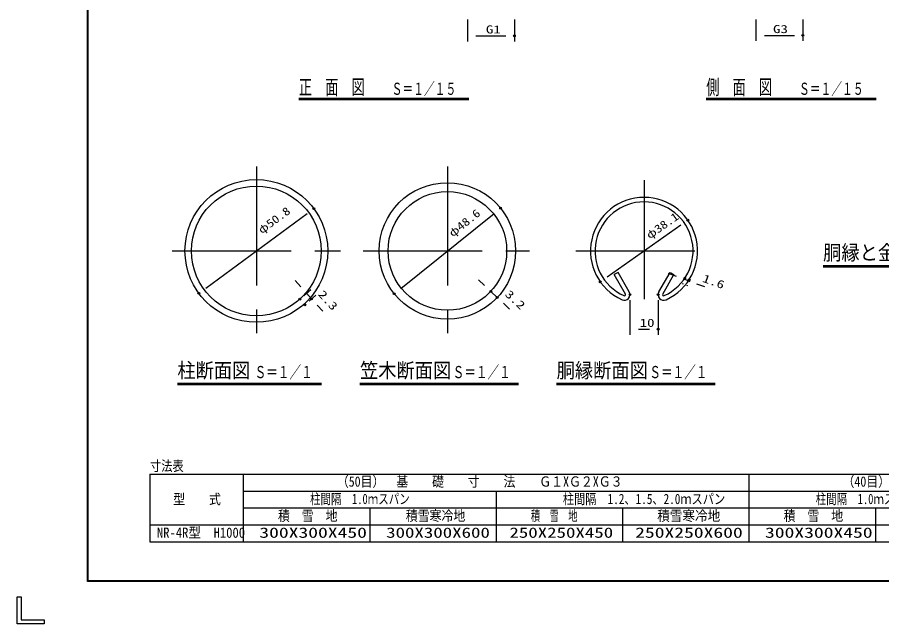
# Model space of a CAD drawing. Units: millimetres, scale not verified. Extents: x -4425 to 4425, y -3150 to 3150.
# Drawn here: x -4425 to 191, y -3150 to 88 of the extents above; entities that cross this region are included whole.
import ezdxf
from ezdxf.enums import TextEntityAlignment as Align

# ---------------------------------------------------------------- set-up
doc = ezdxf.new("R2010")
doc.units = ezdxf.units.MM
doc.header["$LTSCALE"] = 20
doc.header["$PDMODE"] = 32
doc.header["$PDSIZE"] = 10
doc.linetypes.add('USER1', pattern=[50.8, 31.75, -6.35, 6.35, -6.35])
for name, color, linetype, lineweight in [('0-0_1', 7, 'Continuous', 25), ('0-1_EXTCNT-LMEC0', 1, 'Continuous', 25), ('0-2_0', 2, 'Continuous', 25), ('0-5_WAKU', 7, 'Continuous', 25)]:
    doc.layers.add(name, color=color, linetype=linetype, lineweight=lineweight)
doc.layers.add('0-3_DEFPOINTS', color=7, linetype='Continuous')
doc.styles.add('ＭＳ ゴシック', font='')
doc.styles.get('ＭＳ ゴシック').set_extended_font_data('MS Gothic')

msp = doc.modelspace()

# ---------------------------------------------------------------- linework, layer by layer
at = {"layer": '0-0_1'}
for p, q in [((-2921.21, -343.43), (-2013.71, -343.43)), ((-2921.21, -350.93), (-2013.71, -350.93)), ((-746.21, -343.43), (161.29, -343.43)), ((-746.21, -350.93), (161.29, -350.93)), ((-122.4, -1236.93), (1136.58, -1236.93)), ((-122.4, -1244.43), (1136.58, -1244.43)), ((-1217.37, -1274.1), (-1238.16, -1286.1)), ((-1178.16, -1390.02), (-1238.16, -1286.1)), ((-1157.37, -1378.02), (-1217.37, -1274.1)), ((-999.34, -1378.02), (-939.34, -1274.1)), ((-978.55, -1390.02), (-918.55, -1286.1)), ((-939.34, -1274.1), (-918.55, -1286.1)), ((-3570.1, -1865.98), (-2801.17, -1865.98)), ((-3570.1, -1873.48), (-2801.17, -1873.48)), ((-2595.1, -1865.98), (-1748.06, -1865.98)), ((-2595.1, -1873.48), (-1748.06, -1873.48)), ((-1545.1, -1865.98), (-698.06, -1865.98)), ((-1545.1, -1873.48), (-698.06, -1873.48))]:
    msp.add_line(p, q, dxfattribs=at)
at = {"layer": '0-0_1', "color": 3, "linetype": 'USER1'}
for p, q in [((-3148.36, -709.82), (-3148.36, -1609.82)), ((-2128.36, -709.82), (-2128.36, -1609.82)), ((-1078.36, -781.89), (-1078.36, -1453.89)), ((-3598.36, -1159.82), (-2698.36, -1159.82)), ((-2713.77, -1159.82), (-2698.36, -1159.82)), ((-2578.36, -1159.82), (-1678.36, -1159.82)), ((-1442.25, -1159.82), (-744, -1159.82))]:
    msp.add_line(p, q, dxfattribs=at)
at = {"layer": '0-0_1', "color": 2}
for p, q in [((-3717.99, -2352.15), (2182.01, -2352.15)), ((-3717.99, -2352.15), (-3717.99, -2712.15)), ((-3217.99, -2352.15), (-3217.99, -2712.15)), ((-517.99, -2352.15), (-517.99, -2712.15)), ((-517.99, -2352.15), (-517.99, -2712.15)), ((-3217.99, -2442.15), (-517.99, -2442.15)), ((-1867.99, -2442.15), (-1867.99, -2712.15)), ((-517.99, -2442.15), (2182.01, -2442.15)), ((-3217.99, -2532.15), (-517.99, -2532.15)), ((-2542.99, -2532.15), (-2542.99, -2712.15)), ((-1192.99, -2532.15), (-1192.99, -2712.15)), ((-517.99, -2532.15), (2182.01, -2532.15)), ((157.01, -2532.15), (157.01, -2712.15)), ((-3717.99, -2622.15), (2182.01, -2622.15)), ((-3717.99, -2712.15), (2182.01, -2712.15))]:
    msp.add_line(p, q, dxfattribs=at)
at = {"layer": '0-0_1'}
for centre, radius in [((-3148.36, -1159.82), 381), ((-3148.36, -1159.82), 346.5), ((-2128.36, -1159.82), 364.5), ((-2128.36, -1159.82), 316.5)]:
    msp.add_circle(centre, radius, dxfattribs=at)
for centre, radius, start, end in [((-1078.36, -1159.82), 285.75, 294.23979, 245.76035), ((-1078.36, -1159.82), 261.75, 294.23979, 245.76035), ((-1183.36, -1393.02), 30, 245.76007, 30.00003), ((-973.36, -1393.02), 30, 150.00012, 294.24009), ((-1183.36, -1393.02), 6, 245.76007, 30.00003), ((-973.36, -1393.02), 6, 150.00012, 294.24009)]:
    msp.add_arc(centre, radius, start, end, dxfattribs=at)
at = {"layer": '0-1_EXTCNT-LMEC0'}
for p, q in [((-2020.85, 75.12), (-2020.85, -40.88)), ((-1770.85, 75.12), (-1770.85, -40.88)), ((-480.85, 75.12), (-480.85, -38.88)), ((-230.85, 75.12), (-230.85, -38.88))]:
    msp.add_line(p, q, dxfattribs=at)
at = {"layer": '0-1_EXTCNT-LMEC0', "color": 2}
for p, q in [((-1975.85, -10.88), (-1815.85, -10.88)), ((-435.85, -8.88), (-275.85, -8.88))]:
    msp.add_line(p, q, dxfattribs=at)
at = {"layer": '0-2_0'}
for p, q in [((-3418.86, -1359.12), (-2877.85, -960.52)), ((-2377.52, -1359.81), (-1879.19, -959.83)), ((-1275.17, -1298.47), (-881.54, -1021.17)), ((-905.44, -1296.07), (-947.77, -1280.79)), ((-2910.75, -1351.61), (-2940.84, -1318.16)), ((-1929.81, -1345), (-1962.72, -1314.31)), ((-863.11, -1311.34), (-839.9, -1319.72)), ((-863.11, -1311.34), (-839.9, -1319.72)), ((-797.57, -1334.99), (-755.24, -1350.26)), ((-1896.9, -1375.69), (-1861.8, -1408.43)), ((-1896.9, -1375.69), (-1861.8, -1408.43)), ((-2880.65, -1385.07), (-2853.57, -1415.18)), ((-2880.65, -1385.07), (-2853.57, -1415.18)), ((-2823.47, -1448.64), (-2793.38, -1482.09)), ((-1828.89, -1439.13), (-1795.99, -1469.82)), ((-1108.36, -1577.3), (-1048.36, -1577.3))]:
    msp.add_line(p, q, dxfattribs=at)
at = {"layer": '0-2_0', "color": 1}
for p, q in [((-871.31, -1334.07), (-873.29, -1339.56)), ((-2894.32, -1397.36), (-2858.35, -1365.01)), ((-1876.44, -1353.75), (-1876.44, -1353.75)), ((-848.1, -1342.45), (-850.08, -1347.94)), ((-2867.24, -1427.47), (-2831.26, -1395.12)), ((-1841.34, -1386.49), (-1841.34, -1386.49)), ((-1153.36, -1423.02), (-1153.36, -1607.3)), ((-1003.36, -1423.02), (-1003.36, -1607.3))]:
    msp.add_line(p, q, dxfattribs=at)
at = {"layer": '0-3_DEFPOINTS'}
for p in [(-1770.85, -10.88), (-230.85, -8.88), (-2841.62, -933.83), (-1844.09, -931.66), (-844.75, -995.25), (-1311.96, -1324.39), (-861.13, -1305.85), (-839.9, -1319.72), (-837.92, -1314.23), (-3455.09, -1385.81), (-2412.62, -1387.97), (-1896.9, -1375.69), (-2916.62, -1417.43), (-2853.57, -1415.18), (-1861.8, -1408.43), (-1861.8, -1408.43), (-1153.36, -1393.02), (-1003.36, -1393.02), (-2889.54, -1447.54), (-1003.36, -1577.3)]:
    msp.add_point(p, dxfattribs=at)
at = {"layer": '0-5_WAKU'}
for p, q in [((-4047.8, -2922.97), (-4047.8, 2923.03)), ((-4403.31, -3006.72), (-4403.31, -3128.48)), ((-4281.55, -3149.97), (-4424.8, -3149.97))]:
    msp.add_line(p, q, dxfattribs=at)
msp.add_lwpolyline([(-4049.8, 2925.03), (4200.2, 2925.03), (4200.2, -2924.97), (-4049.8, -2924.97)], close=True, dxfattribs=at)
for points in [[(4198.2, 2923.03), (4198.2, -2922.97), (-4047.8, -2922.97)], [(4196.2, 2921.03), (4196.2, -2920.97), (-4045.8, -2920.97)], [(-4045.8, -2920.97), (-4045.8, 2921.03), (4196.2, 2921.03)], [(-4424.8, -3149.97), (-4424.8, -3006.72), (-4403.31, -3006.72)], [(-4403.31, -3128.48), (-4281.55, -3128.48), (-4281.55, -3149.97)]]:
    msp.add_lwpolyline(points, dxfattribs=at)

# ---------------------------------------------------------------- texts
at = {"layer": '0-0_1', "style": 'ＭＳ ゴシック'}
for s, height, width, p in [('正\u3000面\u3000図', 79.33, 0.65, (-2921.21, -348.7)), ('Ｓ＝１／１５', 64.94, 0.65, (-2426.21, -345.92)), ('側\u3000面\u3000図', 79.33, 0.65, (-746.21, -348.7)), ('Ｓ＝１／１５', 64.94, 0.65, (-251.21, -345.92)), ('胴縁と金網取付断面図', 79.38, 0.9, (-122.4, -1232.19)), ('柱断面図', 79.38, 0.9, (-3570.1, -1861.24)), ('笠木断面図', 79.38, 0.9, (-2595.1, -1861.24)), ('胴縁断面図', 79.38, 0.9, (-1545.1, -1861.24)), ('Ｓ＝１／１', 64.96, 0.7, (-3157.6, -1858.47)), ('Ｓ＝１／１', 64.96, 0.7, (-2100.1, -1858.47)), ('Ｓ＝１／１', 64.96, 0.7, (-1050.1, -1858.47)), ('寸法表', 54.84, 0.8, (-3716.23, -2351.22)), ('（50目）\u3000基\u3000\u3000礎\u3000\u3000寸\u3000\u3000法\u3000\u3000Ｇ１XＧ２XＧ３', 54.84, 0.85, (-2718.69, -2434.62)), ('（40目）\u3000基\u3000\u3000礎\u3000\u3000寸\u3000\u3000法\u3000\u3000Ｇ１XＧ２XＧ３', 54.84, 0.85, (-18.69, -2434.62)), ('型\u3000\u3000式', 54.84, 0.85, (-3592.26, -2529.08)), ('柱間隔\u30001.0ｍスパン', 54.84, 0.75, (-2862.04, -2527.69)), ('柱間隔\u30001.2、1.5、2.0ｍスパン', 54.84, 0.8, (-1512.04, -2527.69)), ('柱間隔\u30001.0ｍスパン', 54.84, 0.75, (-162.04, -2527.69)), ('積\u3000雪\u3000地', 54.84, 0.85, (-3033.04, -2617.69)), ('積雪寒冷地', 54.84, 0.85, (-2350.55, -2617.69)), ('積\u3000雪\u3000地', 54.84, 0.65, (-1683.04, -2617.69)), ('積雪寒冷地', 54.84, 0.9, (-1008.04, -2617.69)), ('積\u3000雪\u3000地', 54.84, 0.85, (-333.04, -2617.69)), ('NR-4R型\u3000H1000', 54.84, 0.9, (-3679.18, -2707.69)), ('300X300X450', 54.84, 1.4, (-3132.46, -2707.69)), ('300X300X600', 54.84, 1.35, (-2455.4, -2707.69)), ('250X250X450', 54.84, 1.35, (-1797.18, -2707.69)), ('250X250X600', 54.84, 1.4, (-1125.85, -2707.69)), ('300X300X450', 54.84, 1.4, (-432.46, -2707.69))]:
    msp.add_text(s, height=height, dxfattribs=dict(at, width=width)).set_placement(p, align=Align.BOTTOM_LEFT)
at = {"layer": '0-1_EXTCNT-LMEC0', "color": 3, "style": 'ＭＳ ゴシック', "width": 1.35}
for s, p in [('G3', (-389.6, -9.71)), ('G1', (-1922.85, -11.71))]:
    msp.add_text(s, height=43.26, dxfattribs=at).set_placement(p, align=Align.BOTTOM_LEFT)
at = {"layer": '0-2_0', "color": 3, "style": 'ＭＳ ゴシック'}
for s, height, rotation, width, p in [('φ50.8', 43.3, 36.381, 1.2, (-3111.69, -1081.77)), ('φ48.6', 43.3, 38.752, 1.2, (-2091.92, -1098.35)), ('φ38.1', 43.3, 35.164, 1.2, (-1040.65, -1109.28)), ('1.6', 43.26, 340.159, 1.35, (-774.79, -1335.39)), ('2.3', 43.26, 311.973, 1.35, (-2831.25, -1401.81)), ('3.2', 43.26, 316.994, 1.35, (-1833.33, -1404.88))]:
    msp.add_text(s, height=height, rotation=rotation, dxfattribs=dict(at, width=width)).set_placement(p, align=Align.BOTTOM_LEFT)
at = {"layer": '0-2_0', "color": 3, "style": 'ＭＳ ゴシック', "width": 1.35}
msp.add_text('10', height=43.26, dxfattribs=at).set_placement((-1101.98, -1578.13), align=Align.BOTTOM_LEFT)

doc.saveas('drawing.dxf')
